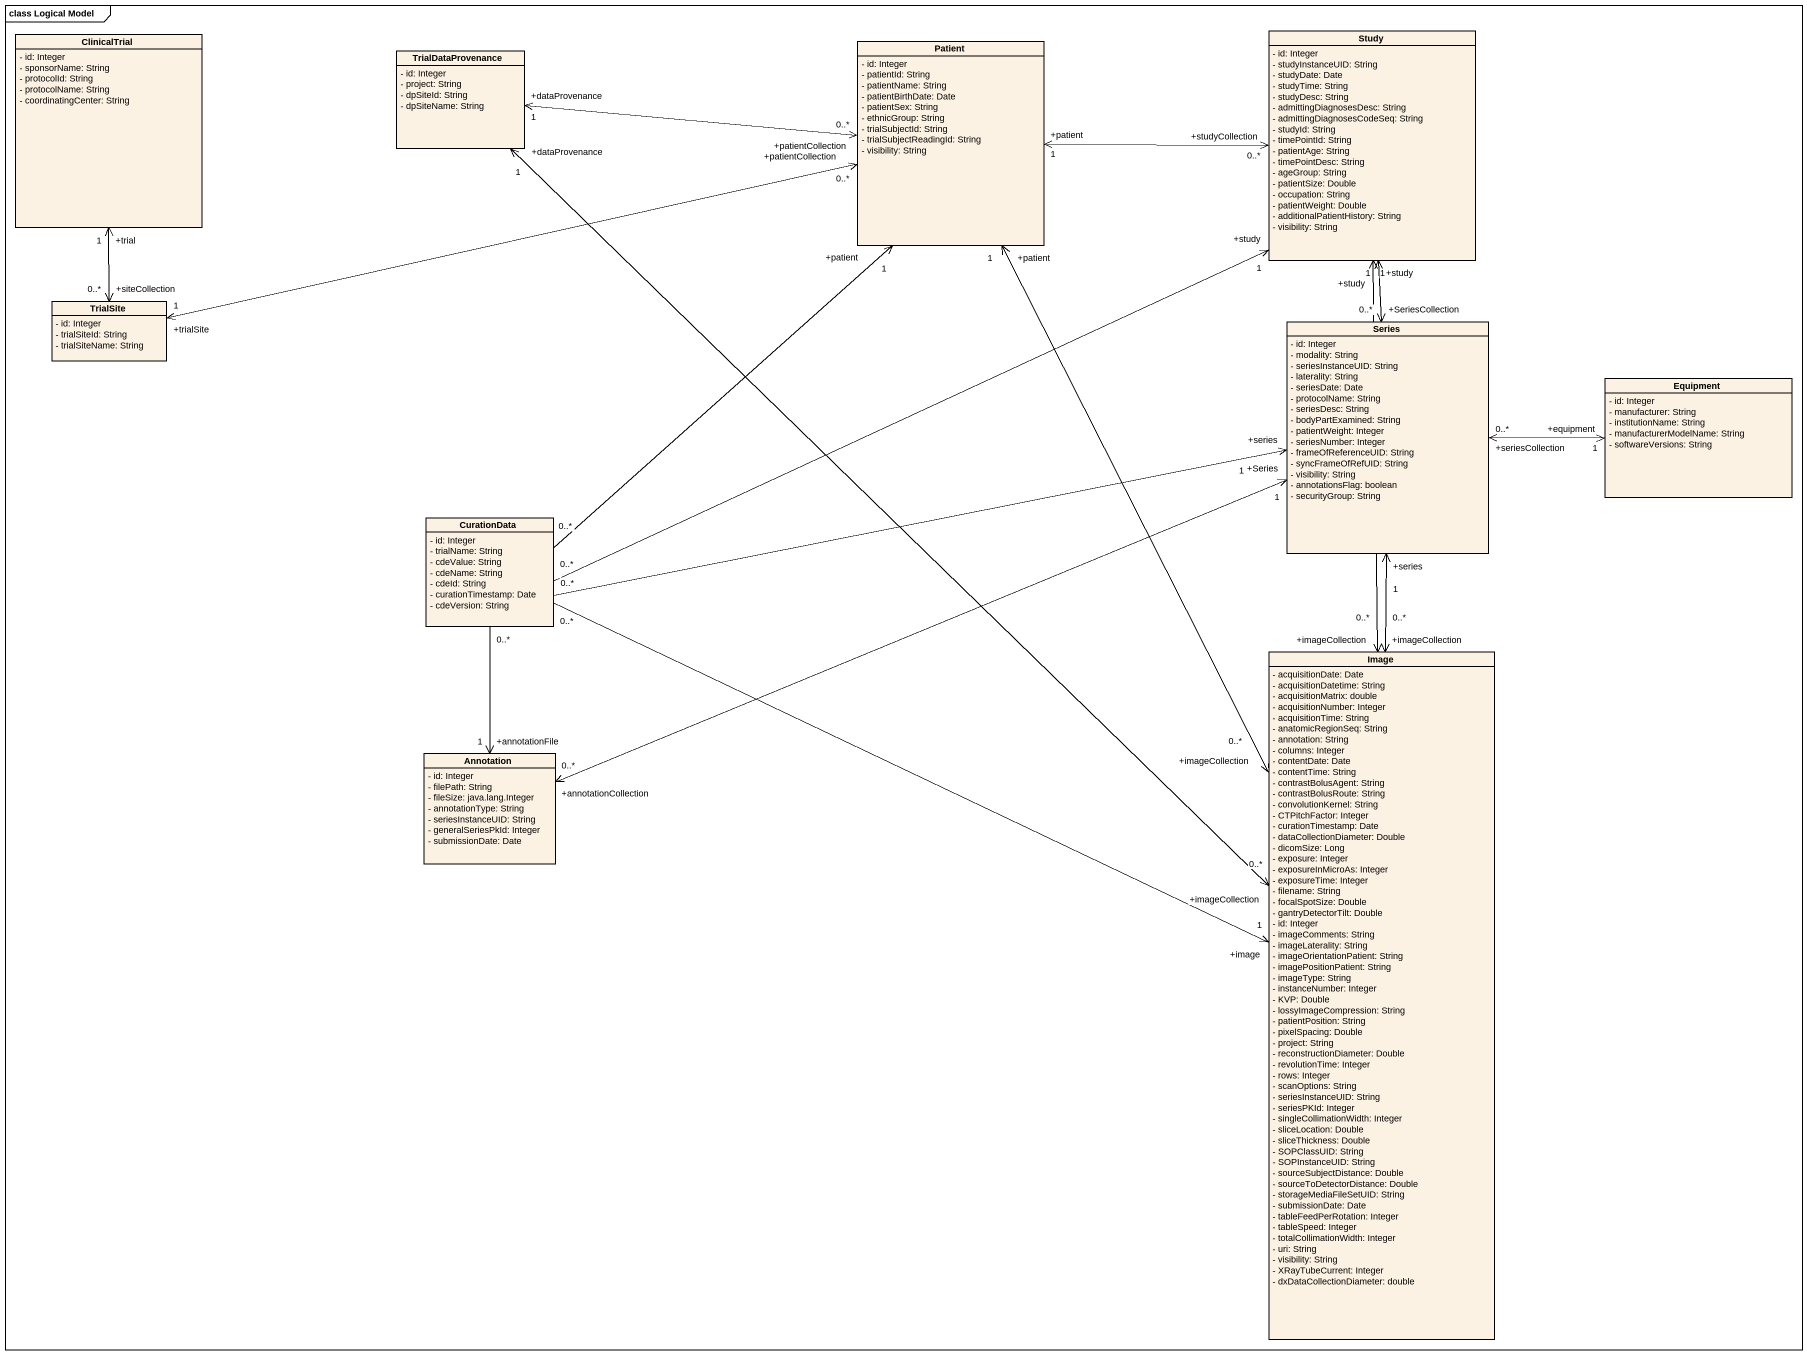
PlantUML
@startuml
mainframe class Logical Model
hide circle
hide empty members
skinparam classAttributeIconSize 0
class ClinicalTrial {
  - id: Integer
  - sponsorName: String
  - protocolId: String
  - protocolName: String
  - coordinatingCenter: String
}
class TrialDataProvenance {
  - id: Integer
  - project: String
  - dpSiteId: String
  - dpSiteName: String
}
class Patient {
  - id: Integer
  - patientId: String
  - patientName: String
  - patientBirthDate: Date
  - patientSex: String
  - ethnicGroup: String
  - trialSubjectId: String
  - trialSubjectReadingId: String
  - visibility: String
}
class Study {
  - id: Integer
  - studyInstanceUID: String
  - studyDate: Date
  - studyTime: String
  - studyDesc: String
  - admittingDiagnosesDesc: String
  - admittingDiagnosesCodeSeq: String
  - studyId: String
  - timePointId: String
  - patientAge: String
  - timePointDesc: String
  - ageGroup: String
  - patientSize: Double
  - occupation: String
  - patientWeight: Double
  - additionalPatientHistory: String
  - visibility: String
}
class TrialSite {
  - id: Integer
  - trialSiteId: String
  - trialSiteName: String
}
class Series {
  - id: Integer
  - modality: String
  - seriesInstanceUID: String
  - laterality: String
  - seriesDate: Date
  - protocolName: String
  - seriesDesc: String
  - bodyPartExamined: String
  - patientWeight: Integer
  - seriesNumber: Integer
  - frameOfReferenceUID: String
  - syncFrameOfRefUID: String
  - visibility: String
  - annotationsFlag: boolean
  - securityGroup: String
}
class Equipment {
  - id: Integer
  - manufacturer: String
  - institutionName: String
  - manufacturerModelName: String
  - softwareVersions: String
}
class CurationData {
  - id: Integer
  - trialName: String
  - cdeValue: String
  - cdeName: String
  - cdeId: String
  - curationTimestamp: Date
  - cdeVersion: String
}
class Image {
  - acquisitionDate: Date
  - acquisitionDatetime: String
  - acquisitionMatrix: double
  - acquisitionNumber: Integer
  - acquisitionTime: String
  - anatomicRegionSeq: String
  - annotation: String
  - columns: Integer
  - contentDate: Date
  - contentTime: String
  - contrastBolusAgent: String
  - contrastBolusRoute: String
  - convolutionKernel: String
  - CTPitchFactor: Integer
  - curationTimestamp: Date
  - dataCollectionDiameter: Double
  - dicomSize: Long
  - exposure: Integer
  - exposureInMicroAs: Integer
  - exposureTime: Integer
  - filename: String
  - focalSpotSize: Double
  - gantryDetectorTilt: Double
  - id: Integer
  - imageComments: String
  - imageLaterality: String
  - imageOrientationPatient: String
  - imagePositionPatient: String
  - imageType: String
  - instanceNumber: Integer
  - KVP: Double
  - lossyImageCompression: String
  - patientPosition: String
  - pixelSpacing: Double
  - project: String
  - reconstructionDiameter: Double
  - revolutionTime: Integer
  - rows: Integer
  - scanOptions: String
  - seriesInstanceUID: String
  - seriesPKId: Integer
  - singleCollimationWidth: Integer
  - sliceLocation: Double
  - sliceThickness: Double
  - SOPClassUID: String
  - SOPInstanceUID: String
  - sourceSubjectDistance: Double
  - sourceToDetectorDistance: Double
  - storageMediaFileSetUID: String
  - submissionDate: Date
  - tableFeedPerRotation: Integer
  - tableSpeed: Integer
  - totalCollimationWidth: Integer
  - uri: String
  - visibility: String
  - XRayTubeCurrent: Integer
  - dxDataCollectionDiameter: double
}
class "Annotation" as Annotation_ {
  - id: Integer
  - filePath: String
  - fileSize: java.lang.Integer
  - annotationType: String
  - seriesInstanceUID: String
  - generalSeriesPkId: Integer
  - submissionDate: Date
}
TrialDataProvenance "+dataProvenance\n1" <-right-> "+patientCollection\n0..*" Patient
Patient "+patient\n1" <-right-> "+studyCollection\n0..*" Study
Patient "+patientCollection\n0..*" <-left-> "+trialSite\n1" TrialSite
Study "+study\n1" <--> "+SeriesCollection\n0..*" Series
TrialSite "+siteCollection\n0..*" <-up-> "+trial\n1" ClinicalTrial
Series "+series\n1" <--> "+imageCollection\n0..*" Image
Equipment "+equipment\n1" <-left-> "+seriesCollection\n0..*" Series
CurationData "0..*" -up-> "+patient\n1" Patient
CurationData "0..*" -right-> "+study\n1" Study
CurationData "0..*" -right-> "+series\n1" Series
CurationData "0..*" -right-> "+image\n1" Image
CurationData "0..*" --> "+annotationFile\n1" Annotation_
Image "+imageCollection\n0..*" <-up-> "+dataProvenance\n1" TrialDataProvenance
Image "+imageCollection\n0..*" <-up-> "+patient\n1" Patient
Image "+imageCollection\n0..*" <-up-> "+study\n1" Study
Annotation_ "+annotationCollection\n0..*" <-right-> "+Series\n1" Series
@enduml
